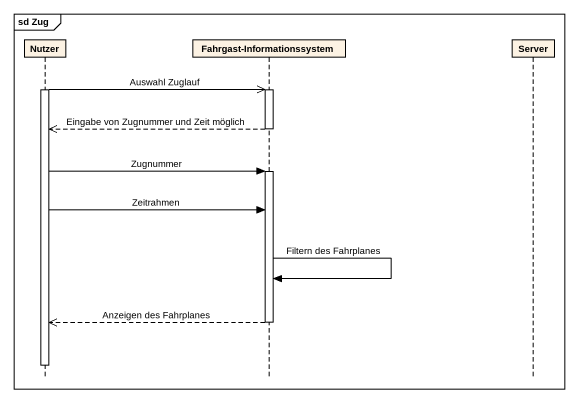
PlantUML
@startuml
mainframe sd Zug
hide footbox
participant Nutzer
participant "Fahrgast-Informationssystem" as Fahrgast_Informationssystem
participant Server

activate Nutzer
Nutzer ->> Fahrgast_Informationssystem : Auswahl Zuglauf
activate Fahrgast_Informationssystem
Fahrgast_Informationssystem -->> Nutzer : Eingabe von Zugnummer und Zeit möglich
deactivate Fahrgast_Informationssystem
Nutzer -> Fahrgast_Informationssystem : Zugnummer
activate Fahrgast_Informationssystem
Nutzer -> Fahrgast_Informationssystem : Zeitrahmen
Fahrgast_Informationssystem -> Fahrgast_Informationssystem : Filtern des Fahrplanes
Fahrgast_Informationssystem -->> Nutzer : Anzeigen des Fahrplanes
deactivate Fahrgast_Informationssystem
deactivate Nutzer
@enduml
